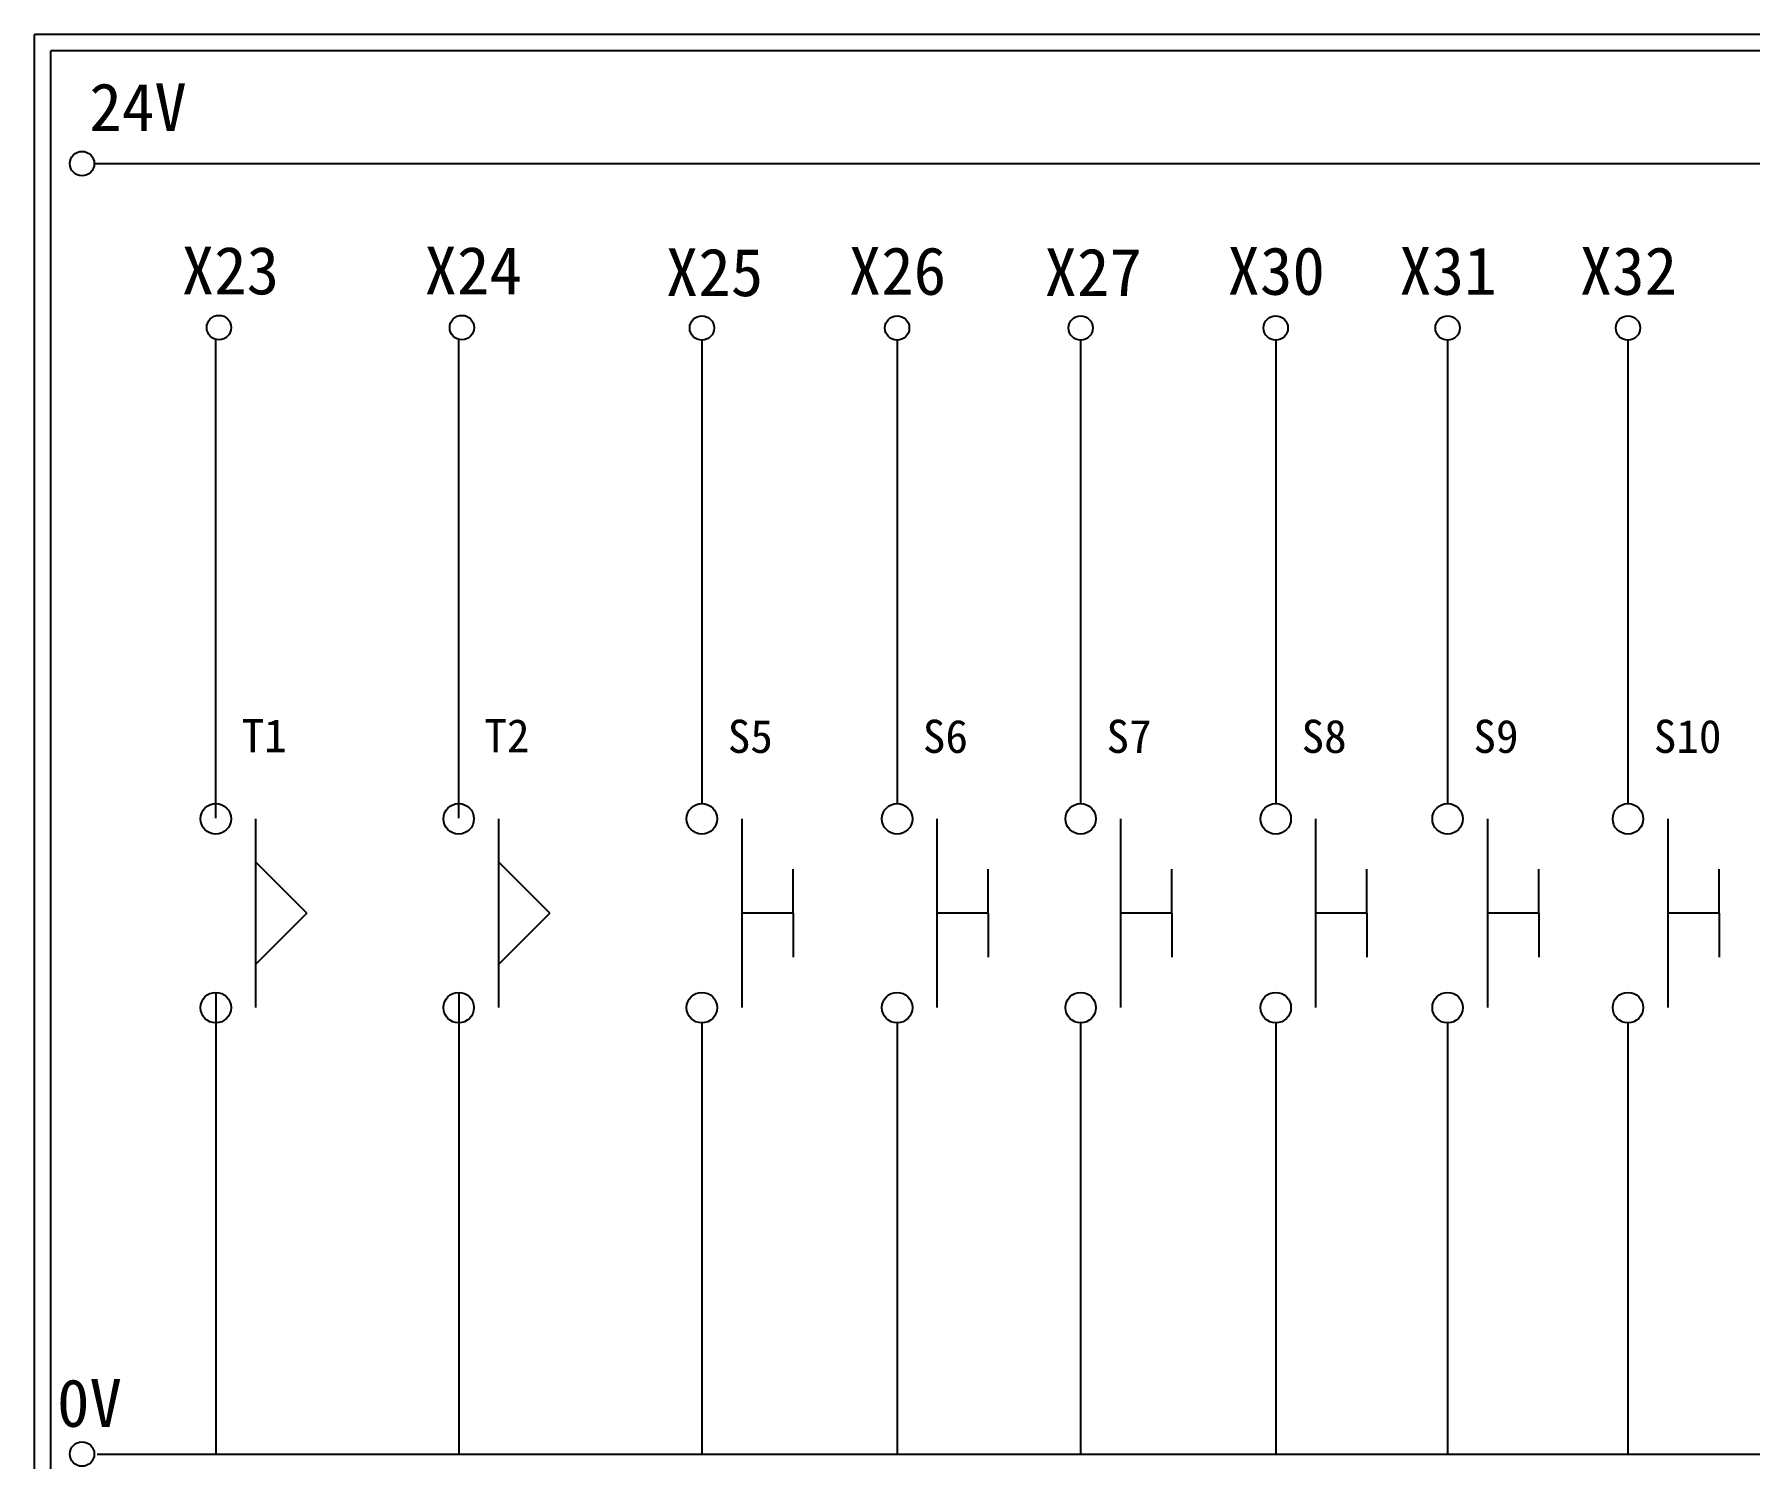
# Model space of a CAD drawing. Extents: x 275 to 562, y 265 to 469.
# Drawn here: x 274.9 to 404.3, y 361.6 to 468.9 of the extents above; entities that cross this region are included whole.
import ezdxf

# ---------------------------------------------------------------- set-up
doc = ezdxf.new("R2010")
doc.units = 0
doc.layers.get('0').update_dxf_attribs({"linetype": 'CONTINUOUS'})
doc.layers.add('圖框層', color=7, linetype='CONTINUOUS')
doc.layers.add('標尺寸層', color=3, linetype='CONTINUOUS')
doc.styles.add('STSL', font='KAIU.TTF')

msp = doc.modelspace()

# ---------------------------------------------------------------- linework, layer by layer
for p, q in [((288.58, 409.84), (288.58, 445.86)), ((306.9, 409.84), (306.9, 445.86)), ((332.11, 402.67), (332.11, 405.98)), ((346.83, 402.67), (346.83, 405.98)), ((360.67, 402.67), (360.67, 405.98)), ((375.38, 402.67), (375.38, 405.98)), ((388.34, 402.67), (388.34, 405.98)), ((401.94, 402.67), (401.94, 405.98)), ((332.11, 402.67), (332.11, 399.36)), ((346.83, 402.67), (346.83, 399.36)), ((360.67, 402.67), (360.67, 399.36)), ((375.38, 402.67), (375.38, 399.36)), ((388.34, 402.67), (388.34, 399.36)), ((401.94, 402.67), (401.94, 399.36)), ((288.58, 396.7), (288.58, 361.9)), ((306.9, 396.7), (306.9, 361.9))]:
    msp.add_line(p, q)
at = {"layer": '圖框層', "color": 7}
for p, q in [((561.9, 468.91), (274.9, 468.91)), ((274.9, 264.95), (274.9, 468.91)), ((560.65, 467.66), (276.15, 467.66)), ((276.15, 266.2), (276.15, 467.66))]:
    msp.add_line(p, q, dxfattribs=at)
at = {"layer": '標尺寸層', "color": 7}
for p, q in [((279.42, 459.17), (557.02, 459.17)), ((325.24, 445.86), (325.24, 410.93)), ((339.96, 445.86), (339.96, 410.93)), ((353.8, 445.86), (353.8, 410.93)), ((368.51, 445.86), (368.51, 410.93)), ((381.47, 445.86), (381.47, 410.93)), ((395.07, 445.86), (395.07, 410.93)), ((291.58, 409.78), (291.58, 395.55)), ((309.9, 409.78), (309.9, 395.55)), ((328.25, 409.78), (328.25, 395.55)), ((342.96, 409.79), (342.96, 395.56)), ((356.8, 409.78), (356.8, 395.55)), ((371.52, 409.78), (371.52, 395.55)), ((384.47, 409.78), (384.47, 395.55)), ((398.07, 409.79), (398.07, 395.56)), ((332.11, 402.67), (328.25, 402.67)), ((346.83, 402.67), (342.96, 402.67)), ((360.67, 402.67), (356.8, 402.67)), ((375.38, 402.67), (371.52, 402.67)), ((388.34, 402.67), (384.47, 402.67)), ((401.94, 402.67), (398.07, 402.67)), ((325.24, 394.41), (325.24, 361.9)), ((325.24, 394.4), (325.24, 361.9)), ((339.96, 394.41), (339.96, 361.9)), ((339.96, 394.4), (339.96, 361.9)), ((353.8, 394.41), (353.8, 361.9)), ((353.8, 394.4), (353.8, 361.9)), ((368.51, 394.41), (368.51, 361.9)), ((368.51, 394.4), (368.51, 361.9)), ((381.47, 394.41), (381.47, 361.9)), ((381.47, 394.4), (381.47, 361.9)), ((395.07, 394.41), (395.07, 361.9)), ((395.07, 394.4), (395.07, 361.9)), ((279.63, 361.9), (557.5, 361.9))]:
    msp.add_line(p, q, dxfattribs=at)
at = {"layer": '標尺寸層'}
for p, q in [((295.45, 402.67), (291.58, 406.53)), ((313.77, 402.67), (309.9, 406.53)), ((295.45, 402.67), (291.58, 398.8)), ((313.77, 402.67), (309.9, 398.8))]:
    msp.add_line(p, q, dxfattribs=at)
at = {"layer": '標尺寸層', "color": 7}
for centre, radius in [((278.5, 459.17), 0.92), ((288.82, 446.81), 0.92), ((307.14, 446.81), 0.92), ((325.24, 446.78), 0.92), ((325.24, 446.78), 0.92), ((339.96, 446.78), 0.92), ((353.8, 446.78), 0.92), ((353.8, 446.78), 0.92), ((368.51, 446.78), 0.92), ((381.47, 446.78), 0.92), ((395.07, 446.78), 0.92), ((288.58, 409.78), 1.15), ((306.9, 409.78), 1.15), ((325.24, 409.78), 1.15), ((339.96, 409.78), 1.15), ((353.8, 409.78), 1.15), ((368.51, 409.78), 1.15), ((381.47, 409.78), 1.15), ((395.07, 409.78), 1.15), ((288.58, 395.55), 1.15), ((306.9, 395.55), 1.15), ((325.24, 395.55), 1.15), ((339.96, 395.55), 1.15), ((353.8, 395.55), 1.15), ((368.51, 395.55), 1.15), ((381.47, 395.55), 1.15), ((395.07, 395.55), 1.15), ((278.5, 361.9), 0.92)]:
    msp.add_circle(centre, radius, dxfattribs=at)

# ---------------------------------------------------------------- texts
at = {"layer": '圖框層', "color": 4, "style": 'STSL'}
for s, height, p in [('24V', 3.6, (279.05, 461.63)), ('X23', 3.6, (286.01, 449.31)), ('X24', 3.6, (304.32, 449.31)), ('X25', 3.6, (322.52, 449.18)), ('X26', 3.6, (336.31, 449.28)), ('X27', 3.6, (351.07, 449.18)), ('X30', 3.6, (364.87, 449.28)), ('X31', 3.6, (377.82, 449.28)), ('X32', 3.6, (391.43, 449.28)), ('T1', 2.5, (290.53, 414.8)), ('T2', 2.5, (308.84, 414.8)), ('S5', 2.5, (327.19, 414.75)), ('S6', 2.5, (341.9, 414.75)), ('S7', 2.5, (355.75, 414.75)), ('S8', 2.5, (370.46, 414.75)), ('S9', 2.5, (383.42, 414.75)), ('S10', 2.5, (397.02, 414.75)), ('0V', 3.6, (276.61, 363.95))]:
    msp.add_text(s, height=height, dxfattribs=at).set_placement(p)

doc.saveas('drawing.dxf')
